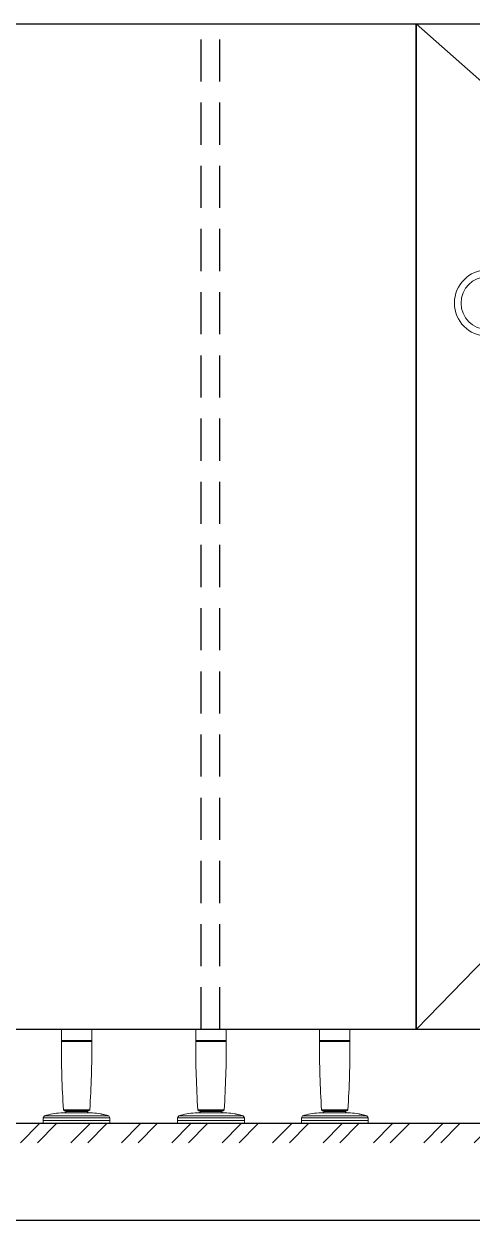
# Model space of a CAD drawing. Extents: x -256 to 8104, y -176 to 5714.
# Drawn here: x 3621 to 3860, y 4124 to 4763 of the extents above; entities that cross this region are included whole.
import ezdxf

# ---------------------------------------------------------------- set-up
doc = ezdxf.new("R2010")
doc.units = 0
doc.header["$LTSCALE"] = 30
doc.linetypes.add('HIDDEN', pattern=[0.375, 0.25, -0.125])
doc.layers.get('0').update_dxf_attribs({"linetype": 'CONTINUOUS'})
for name, color, linetype in [('FIN', 5, 'CONTINUOUS'), ('HAT', 8, 'CONTINUOUS'), ('HID', 9, 'HIDDEN'), ('잠금쇠(회전형)', 4, 'CONTINUOUS'), ('치수', 1, 'CONTINUOUS'), ('판넬', 2, 'CONTINUOUS')]:
    doc.layers.add(name, color=color, linetype=linetype)

# ---------------------------------------------------------------- blocks, each defined once
blk = doc.blocks.new('CRAYON_32', base_point=(118355.5648458949, -6689.852634188661))
at = {"layer": 'HAT'}
h = blk.add_hatch(dxfattribs=at)
h.set_pattern_fill('ANSI32', color=256, scale=2, style=0)
h.set_pattern_definition([(45, (109739.7145769613, -6825.112605127582), (-13.47038418160373, 13.47038418160373), []), (45, (109748.6948369613, -6825.112605127582), (-13.47038418160373, 13.47038418160373), [])])
h.paths.add_polyline_path([(120979.0545948289, -2524.365097432983), (122672.69795384, -2524.365097432983), (122672.69795384, -2514.365097432983), (120979.0545948289, -2514.365097432983)])
blk.add_line((121075.7981493345, -2513.887232045088), (122575.7981493345, -2513.887232045088))
at = {"color": 8}
blk.add_line((120874.380041781, -2565.691370258534), (124222.2047650871, -2565.691370258534), dxfattribs=at)
at = {"layer": 'FIN', "color": 4, "linetype": 'Continuous', "lineweight": 15}
for p, q in [((121996.2795063871, -2464.163257715935), (121996.2795063871, -2464.163257715936)), ((121996.3529105139, -2463.887232045088), (122012.2942398198, -2463.887232045088)), ((122012.497966162, -2469.723721811486), (122012.362850013, -2464.145771004293)), ((122068.0744771904, -2464.163257715935), (122068.0744771904, -2464.163257715936)), ((122068.1478813172, -2463.887232045088), (122084.0892106231, -2463.887232045088)), ((122084.2929369653, -2469.723721811486), (122084.1578208163, -2464.145771004293)), ((122134.1631161699, -2464.163257715935), (122134.1631161699, -2464.163257715936)), ((122134.2365202967, -2463.887232045088), (122150.1778496026, -2463.887232045088)), ((122150.3815759448, -2469.723721811486), (122150.2464597959, -2464.145771004293)), ((121996.438602765, -2470.020239818772), (122012.2164913311, -2470.020239818772)), ((122068.2335735683, -2470.020239818772), (122084.0114621344, -2470.020239818772)), ((122134.3222125478, -2470.020239818772), (122150.1001011139, -2470.020239818772)), ((121987.0706726052, -2509.96077487971), (121986.5120575287, -2511.173072505432)), ((121997.2855054178, -2506.786778973809), (121997.9022885328, -2507.403562088868)), ((122010.7528055632, -2507.403562088868), (121997.9022885328, -2507.403562088868)), ((121998.7784601485, -2507.664337689587), (121998.1898287271, -2508.341480680301)), ((122010.4652653689, -2508.341480680301), (121998.1898287271, -2508.341480680301)), ((121998.7784601485, -2507.403562088868), (121998.7784601485, -2507.664337689587)), ((121998.7784601485, -2507.664337689587), (122009.8766339475, -2507.664337689587)), ((122009.8766339475, -2507.664337689587), (122009.8766339475, -2507.403562088868)), ((122010.4652653689, -2508.341480680301), (122009.8766339475, -2507.664337689587)), ((122010.7528055632, -2507.403562088868), (122011.3695886782, -2506.786778973809)), ((122022.1430365674, -2511.173072505432), (122021.5844214908, -2509.96077487971)), ((122058.8656434085, -2509.96077487971), (122058.307028332, -2511.173072505432)), ((122069.0804762211, -2506.786778973809), (122069.6972593361, -2507.403562088868)), ((122082.5477763665, -2507.403562088868), (122069.6972593361, -2507.403562088868)), ((122070.5734309518, -2507.664337689587), (122069.9847995304, -2508.341480680301)), ((122082.2602361722, -2508.341480680301), (122069.9847995304, -2508.341480680301)), ((122070.5734309518, -2507.403562088868), (122070.5734309518, -2507.664337689587)), ((122070.5734309518, -2507.664337689587), (122081.6716047508, -2507.664337689587)), ((122081.6716047508, -2507.664337689587), (122081.6716047508, -2507.403562088868)), ((122082.2602361722, -2508.341480680301), (122081.6716047508, -2507.664337689587)), ((122082.5477763665, -2507.403562088868), (122083.1645594816, -2506.786778973809)), ((122093.9380073707, -2511.173072505432), (122093.3793922941, -2509.96077487971)), ((122124.954282388, -2509.96077487971), (122124.3956673115, -2511.173072505432)), ((122135.1691152006, -2506.786778973809), (122135.7858983157, -2507.403562088868)), ((122148.636415346, -2507.403562088868), (122135.7858983157, -2507.403562088868)), ((122136.6620699314, -2507.664337689587), (122136.07343851, -2508.341480680301)), ((122148.3488751518, -2508.341480680301), (122136.07343851, -2508.341480680301)), ((122136.6620699314, -2507.403562088868), (122136.6620699314, -2507.664337689587)), ((122136.6620699314, -2507.664337689587), (122147.7602437303, -2507.664337689587)), ((122147.7602437303, -2507.664337689587), (122147.7602437303, -2507.403562088868)), ((122148.3488751518, -2508.341480680301), (122147.7602437303, -2507.664337689587)), ((122148.636415346, -2507.403562088868), (122149.2531984611, -2506.786778973809)), ((122160.0266463502, -2511.173072505432), (122159.4680312737, -2509.96077487971)), ((121986.5120575287, -2511.173072505432), (121986.5120575287, -2512.426946018914)), ((121986.5120575287, -2512.426946018914), (121986.5120575287, -2513.887232045088)), ((121986.5120575287, -2513.887232045088), (122022.1430365674, -2513.887232045088)), ((122022.1430365674, -2512.426946018914), (122022.1430365674, -2511.173072505432)), ((122022.1430365674, -2513.887232045088), (122022.1430365674, -2512.426946018914)), ((122058.307028332, -2511.173072505432), (122058.307028332, -2512.426946018914)), ((122058.307028332, -2512.426946018914), (122058.307028332, -2513.887232045088)), ((122058.307028332, -2513.887232045088), (122093.9380073707, -2513.887232045088)), ((122093.9380073707, -2512.426946018914), (122093.9380073707, -2511.173072505432)), ((122093.9380073707, -2513.887232045088), (122093.9380073707, -2512.426946018914)), ((122124.3956673115, -2511.173072505432), (122124.3956673115, -2512.426946018914)), ((122124.3956673115, -2512.426946018914), (122124.3956673115, -2513.887232045088)), ((122124.3956673115, -2513.887232045088), (122160.0266463502, -2513.887232045088)), ((122160.0266463502, -2512.426946018914), (122160.0266463502, -2511.173072505432)), ((122160.0266463502, -2513.887232045088), (122160.0266463502, -2512.426946018914))]:
    blk.add_line(p, q, dxfattribs=at)
at = {"layer": 'FIN', "linetype": 'Continuous', "lineweight": 15}
for p, q in [((122012.5085301946, -2470.309023905011), (121996.1465639016, -2470.309023905011)), ((121996.1537112539, -2469.724316506849), (122012.5013828421, -2469.724316506849)), ((122084.3035009979, -2470.309023905011), (122067.9415347049, -2470.309023905011)), ((122067.9486820572, -2469.724316506849), (122084.2963536455, -2469.724316506849)), ((122150.3921399774, -2470.309023905011), (122134.0301736845, -2470.309023905011)), ((122134.0373210367, -2469.724316506849), (122150.384992625, -2469.724316506849)), ((121987.0706726052, -2509.96077487971), (122021.5844214908, -2509.96077487971)), ((122012.8556174409, -2508.468753662375), (121995.7994766552, -2508.468753662375)), ((121996.0186179854, -2508.45069910169), (122012.6364761106, -2508.45069910169)), ((121997.2855054187, -2506.786778973809), (122011.3695886782, -2506.786778973809)), ((122058.8656434085, -2509.96077487971), (122093.3793922941, -2509.96077487971)), ((122084.6505882442, -2508.468753662375), (122067.5944474585, -2508.468753662375)), ((122067.8135887887, -2508.45069910169), (122084.4314469139, -2508.45069910169)), ((122069.080476222, -2506.786778973809), (122083.1645594816, -2506.786778973809)), ((122124.954282388, -2509.96077487971), (122159.4680312737, -2509.96077487971)), ((122150.7392272237, -2508.468753662375), (122133.683086438, -2508.468753662375)), ((122133.9022277683, -2508.45069910169), (122150.5200858934, -2508.45069910169)), ((122135.1691152015, -2506.786778973809), (122149.2531984611, -2506.786778973809)), ((122022.1430365674, -2511.173072505432), (121986.5120575287, -2511.173072505432)), ((122022.1430365674, -2512.426946018914), (121986.5120575287, -2512.426946018914)), ((121986.5120575287, -2512.426946018914), (122022.1430365674, -2512.426946018914)), ((121987.9657227419, -2514.004054927178), (121987.9657227419, -2513.887232045088)), ((121987.9740600619, -2514.004054927178), (121987.9657227419, -2514.004054927178)), ((121987.9740600619, -2514.004054927178), (121987.9740600619, -2513.887232045088)), ((121989.2104355641, -2514.004054927178), (121987.9740600619, -2514.004054927178)), ((121989.2104355641, -2514.004054927178), (121989.2104355641, -2513.887232045088)), ((121989.220489391, -2514.004054927178), (121989.2104355641, -2514.004054927178)), ((121989.220489391, -2514.004054927178), (121989.220489391, -2513.887232045088)), ((122006.3719474847, -2514.004054927178), (122006.3719474847, -2513.887232045088)), ((122006.9560618951, -2514.004054927178), (122006.3719474847, -2514.004054927178)), ((122006.9560618951, -2514.004054927178), (122006.9560618951, -2513.887232045088)), ((122007.7668427663, -2514.004054927178), (122007.7668427663, -2513.887232045088)), ((122007.7799209152, -2514.004054927178), (122007.7799209152, -2513.887232045088)), ((122007.7995381386, -2514.004054927178), (122007.7995381386, -2513.887232045088)), ((122007.8632941145, -2514.004054927178), (122007.8632941145, -2513.887232045088)), ((122008.1115745976, -2514.004054927178), (122007.8632941145, -2514.004054927178)), ((122008.1115745976, -2514.004054927178), (122008.1115745976, -2513.887232045088)), ((122008.205982485, -2514.004054927178), (122008.1115745976, -2514.004054927178)), ((122008.205982485, -2514.004054927178), (122008.205982485, -2513.887232045088)), ((122008.283225302, -2514.004054927178), (122008.205982485, -2514.004054927178)), ((122008.283225302, -2514.004054927178), (122008.283225302, -2513.887232045088)), ((122008.317759789, -2514.004054927178), (122008.283225302, -2514.004054927178)), ((122008.317759789, -2514.004054927178), (122008.317759789, -2513.887232045088)), ((122008.336219636, -2514.004054927178), (122008.317759789, -2514.004054927178)), ((122008.3467769319, -2514.004054927178), (122008.3467769319, -2513.887232045088)), ((122008.523331942, -2514.004054927178), (122008.523331942, -2513.887232045088)), ((122008.7425952823, -2514.004054927178), (122008.7425952823, -2513.887232045088)), ((122008.7466822039, -2514.004054927178), (122008.7466822039, -2513.887232045088)), ((122008.8261728277, -2514.004054927178), (122008.7531267568, -2514.004054927178)), ((122008.8261728277, -2514.004054927178), (122008.8261728277, -2513.887232045088)), ((122008.8654072744, -2514.004054927178), (122008.8261728277, -2514.004054927178)), ((122008.8654072744, -2514.004054927178), (122008.8654072744, -2513.887232045088)), ((122008.9502108962, -2514.004054927178), (122008.8654072744, -2514.004054927178)), ((122008.9502108962, -2514.004054927178), (122008.9502108962, -2513.887232045088)), ((122019.2067707363, -2514.004054927178), (122019.2067707363, -2513.887232045088)), ((122019.408092491, -2514.004054927178), (122019.408092491, -2513.887232045088)), ((122019.8502156625, -2514.004054927178), (122019.8502156625, -2513.887232045088)), ((122020.2923388339, -2514.004054927178), (122020.2923388339, -2513.887232045088)), ((122020.4936605886, -2514.004054927178), (122020.4936605886, -2513.887232045088)), ((122093.9380073707, -2511.173072505432), (122058.307028332, -2511.173072505432)), ((122093.9380073707, -2512.426946018914), (122058.307028332, -2512.426946018914)), ((122058.307028332, -2512.426946018914), (122093.9380073707, -2512.426946018914)), ((122059.7606935453, -2514.004054927178), (122059.7606935453, -2513.887232045088)), ((122059.7690308652, -2514.004054927178), (122059.7606935453, -2514.004054927178)), ((122059.7690308652, -2514.004054927178), (122059.7690308652, -2513.887232045088)), ((122061.0054063674, -2514.004054927178), (122059.7690308652, -2514.004054927178)), ((122061.0054063674, -2514.004054927178), (122061.0054063674, -2513.887232045088)), ((122061.0154601943, -2514.004054927178), (122061.0054063674, -2514.004054927178)), ((122061.0154601943, -2514.004054927178), (122061.0154601943, -2513.887232045088)), ((122078.166918288, -2514.004054927178), (122078.166918288, -2513.887232045088)), ((122078.7510326984, -2514.004054927178), (122078.166918288, -2514.004054927178)), ((122078.7510326984, -2514.004054927178), (122078.7510326984, -2513.887232045088)), ((122079.5618135696, -2514.004054927178), (122079.5618135696, -2513.887232045088)), ((122079.5748917185, -2514.004054927178), (122079.5748917185, -2513.887232045088)), ((122079.5945089419, -2514.004054927178), (122079.5945089419, -2513.887232045088)), ((122079.6582649178, -2514.004054927178), (122079.6582649178, -2513.887232045088)), ((122079.9065454009, -2514.004054927178), (122079.6582649178, -2514.004054927178)), ((122079.9065454009, -2514.004054927178), (122079.9065454009, -2513.887232045088)), ((122080.0009532883, -2514.004054927178), (122079.9065454009, -2514.004054927178)), ((122080.0009532883, -2514.004054927178), (122080.0009532883, -2513.887232045088)), ((122080.0781961053, -2514.004054927178), (122080.0009532883, -2514.004054927178)), ((122080.0781961053, -2514.004054927178), (122080.0781961053, -2513.887232045088)), ((122080.1127305923, -2514.004054927178), (122080.0781961053, -2514.004054927178)), ((122080.1127305923, -2514.004054927178), (122080.1127305923, -2513.887232045088)), ((122080.1311904393, -2514.004054927178), (122080.1127305923, -2514.004054927178)), ((122080.1417477352, -2514.004054927178), (122080.1417477352, -2513.887232045088)), ((122080.3183027454, -2514.004054927178), (122080.3183027454, -2513.887232045088)), ((122080.5375660856, -2514.004054927178), (122080.5375660856, -2513.887232045088)), ((122080.5416530072, -2514.004054927178), (122080.5416530072, -2513.887232045088)), ((122080.621143631, -2514.004054927178), (122080.5480975601, -2514.004054927178)), ((122080.621143631, -2514.004054927178), (122080.621143631, -2513.887232045088)), ((122080.6603780777, -2514.004054927178), (122080.621143631, -2514.004054927178)), ((122080.6603780777, -2514.004054927178), (122080.6603780777, -2513.887232045088)), ((122080.7451816995, -2514.004054927178), (122080.6603780777, -2514.004054927178)), ((122080.7451816995, -2514.004054927178), (122080.7451816995, -2513.887232045088)), ((122091.0017415396, -2514.004054927178), (122091.0017415396, -2513.887232045088)), ((122091.2030632943, -2514.004054927178), (122091.2030632943, -2513.887232045088)), ((122091.6451864658, -2514.004054927178), (122091.6451864658, -2513.887232045088)), ((122092.0873096372, -2514.004054927178), (122092.0873096372, -2513.887232045088)), ((122092.2886313919, -2514.004054927178), (122092.2886313919, -2513.887232045088)), ((122160.0266463502, -2511.173072505432), (122124.3956673115, -2511.173072505432)), ((122160.0266463502, -2512.426946018914), (122124.3956673115, -2512.426946018914)), ((122124.3956673115, -2512.426946018914), (122160.0266463502, -2512.426946018914)), ((122125.8493325248, -2514.004054927178), (122125.8493325248, -2513.887232045088)), ((122125.8576698447, -2514.004054927178), (122125.8493325248, -2514.004054927178)), ((122125.8576698447, -2514.004054927178), (122125.8576698447, -2513.887232045088)), ((122127.0940453469, -2514.004054927178), (122125.8576698447, -2514.004054927178)), ((122127.0940453469, -2514.004054927178), (122127.0940453469, -2513.887232045088)), ((122127.1040991739, -2514.004054927178), (122127.0940453469, -2514.004054927178)), ((122127.1040991739, -2514.004054927178), (122127.1040991739, -2513.887232045088)), ((122144.2555572675, -2514.004054927178), (122144.2555572675, -2513.887232045088)), ((122144.839671678, -2514.004054927178), (122144.2555572675, -2514.004054927178)), ((122144.839671678, -2514.004054927178), (122144.839671678, -2513.887232045088)), ((122145.6504525491, -2514.004054927178), (122145.6504525491, -2513.887232045088)), ((122145.6635306981, -2514.004054927178), (122145.6635306981, -2513.887232045088)), ((122145.6831479214, -2514.004054927178), (122145.6831479214, -2513.887232045088)), ((122145.7469038973, -2514.004054927178), (122145.7469038973, -2513.887232045088)), ((122145.9951843805, -2514.004054927178), (122145.7469038973, -2514.004054927178)), ((122145.9951843805, -2514.004054927178), (122145.9951843805, -2513.887232045088)), ((122146.0895922679, -2514.004054927178), (122145.9951843805, -2514.004054927178)), ((122146.0895922679, -2514.004054927178), (122146.0895922679, -2513.887232045088)), ((122146.1668350848, -2514.004054927178), (122146.0895922679, -2514.004054927178)), ((122146.1668350848, -2514.004054927178), (122146.1668350848, -2513.887232045088)), ((122146.2013695718, -2514.004054927178), (122146.1668350848, -2514.004054927178)), ((122146.2013695718, -2514.004054927178), (122146.2013695718, -2513.887232045088)), ((122146.2198294189, -2514.004054927178), (122146.2013695718, -2514.004054927178)), ((122146.2303867147, -2514.004054927178), (122146.2303867147, -2513.887232045088)), ((122146.4069417249, -2514.004054927178), (122146.4069417249, -2513.887232045088)), ((122146.6262050652, -2514.004054927178), (122146.6262050652, -2513.887232045088)), ((122146.6302919867, -2514.004054927178), (122146.6302919867, -2513.887232045088)), ((122146.7097826105, -2514.004054927178), (122146.6367365397, -2514.004054927178)), ((122146.7097826105, -2514.004054927178), (122146.7097826105, -2513.887232045088)), ((122146.7490170572, -2514.004054927178), (122146.7097826105, -2514.004054927178)), ((122146.7490170572, -2514.004054927178), (122146.7490170572, -2513.887232045088)), ((122146.833820679, -2514.004054927178), (122146.7490170572, -2514.004054927178)), ((122146.833820679, -2514.004054927178), (122146.833820679, -2513.887232045088)), ((122157.0903805191, -2514.004054927178), (122157.0903805191, -2513.887232045088)), ((122157.2917022739, -2514.004054927178), (122157.2917022739, -2513.887232045088)), ((122157.7338254453, -2514.004054927178), (122157.7338254453, -2513.887232045088)), ((122158.1759486167, -2514.004054927178), (122158.1759486167, -2513.887232045088)), ((122158.3772703715, -2514.004054927178), (122158.3772703715, -2513.887232045088))]:
    blk.add_line(p, q, dxfattribs=at)
at = {"layer": 'FIN', "color": 4, "linetype": 'Continuous', "lineweight": 15}
for points in [[(121996.3529105139, -2463.887232045088, 0.1240365111786908), (121996.2795761979, -2464.157930649261, -0.0010964770682574), (121996.2791389936, -2464.179855805604), (121996.1564128078, -2469.724375320006)], [(122068.1478813172, -2463.887232045088, 0.1240365111786908), (122068.0745470012, -2464.157930649261, -0.0010964770682574), (122068.0741097969, -2464.179855805604), (122067.9513836111, -2469.724375320006)], [(122134.2365202967, -2463.887232045088, 0.1240365111786908), (122134.1631859807, -2464.157930649261, -0.0010964770682574), (122134.1627487765, -2464.179855805604), (122134.0400225906, -2469.724375320006)]]:
    blk.add_lwpolyline(points, format="xyb", dxfattribs=at)
at = {"layer": 'FIN', "color": 4, "linetype": 'Continuous', "lineweight": 15, "flags": 128}
for points in [[(122012.362850013, -2464.145771004293, 0.1181345338978041), (122012.2942398198, -2463.887232045088, 0.1181345338978041)], [(122084.1578208163, -2464.145771004293, 0.1181345338978041), (122084.0892106231, -2463.887232045088, 0.1181345338978041)], [(122150.2464597959, -2464.145771004293, 0.1181345338978041), (122150.1778496026, -2463.887232045088, 0.1181345338978041)]]:
    blk.add_lwpolyline(points, format="xyb", dxfattribs=at)
at = {"layer": 'FIN', "color": 4, "linetype": 'Continuous', "lineweight": 15}
for centre, radius, start, end in [((121996.438602765, -2470.312297024008), 0.2920572052351236, 90, 179.357866106547), ((122574.8374392562, -2470.593572476337), 578.6842214933279, 179.971822797994, 183.5858737357589), ((121996.4457428692, -2469.728182613537), 0.2920572052351446, 179.2415250782573, 270), ((121458.3844993778, -2471.369495825491), 554.1170555799023, 356.3353556062745, 0.1096530644607332), ((122012.2093512268, -2469.728182613537), 0.2920572052351236, 270, 0.7584749217426687), ((122012.2164913311, -2470.312297024008), 0.292057205235124, 0.6421338934529457, 90), ((122068.2335735683, -2470.312297024008), 0.2920572052351236, 90, 179.357866106547), ((122646.6324100595, -2470.593572476337), 578.6842214933279, 179.971822797994, 183.5858737357589), ((122068.2407136725, -2469.728182613537), 0.2920572052351446, 179.2415250782573, 270), ((121530.1794701812, -2471.369495825491), 554.1170555799023, 356.3353556062748, 0.1096530644607332), ((122084.0043220301, -2469.728182613537), 0.2920572052351236, 270, 0.7584749217426687), ((122084.0114621344, -2470.312297024008), 0.292057205235124, 0.6421338934529457, 90), ((122134.3222125478, -2470.312297024008), 0.2920572052351236, 90, 179.357866106547), ((122712.721049039, -2470.593572476337), 578.6842214933279, 179.971822797994, 183.5858737357591), ((122134.3293526521, -2469.728182613537), 0.2920572052351446, 179.2415250782573, 270), ((121596.2681091607, -2471.369495825491), 554.1170555799023, 356.3353556062745, 0.1096530644607332), ((122150.0929610097, -2469.728182613537), 0.2920572052351236, 270, 0.7584749217426687), ((122150.1001011139, -2470.312297024008), 0.292057205235124, 0.6421338934529457, 90), ((121998.7784601485, -2552.175931651413), 43.80858078526924, 93.8991218763165, 105.5006155804032), ((121996.0331224193, -2508.625332115191), 0.1752343231410802, 94.74789814008484, 116.6788001111717), ((121998.7784601485, -2541.67912824059), 33.34284378699842, 91.01154683960905, 94.7478981359965), ((122009.8766339475, -2541.67912824059), 33.34284378699842, 85.25210186395336, 88.98845316034094), ((122012.6219716767, -2508.625332115191), 0.1752343231410802, 63.32119989946753, 85.25210185991516), ((122009.8766339475, -2552.175931651413), 43.80858078526924, 80.5831283541176, 86.10087812364532), ((122009.8766339475, -2552.175931651413), 43.80858078526923, 74.4993844195573, 78.12698254121594), ((122070.5734309518, -2552.175931651413), 43.80858078526924, 93.8991218763165, 105.5006155804032), ((122067.8280932226, -2508.625332115191), 0.1752343231410802, 94.74789813053998, 116.6788001111717), ((122070.5734309518, -2541.67912824059), 33.34284378699842, 91.01154683960905, 94.7478981359965), ((122081.6716047508, -2541.67912824059), 33.34284378699842, 85.25210186395336, 88.98845316034094), ((122084.41694248, -2508.625332115191), 0.1752343231410802, 63.32119989946753, 85.25210185991516), ((122081.6716047508, -2552.175931651413), 43.80858078526924, 80.5831283541176, 86.10087812364532), ((122081.6716047508, -2552.175931651413), 43.80858078526923, 74.4993844195573, 78.12698254121594), ((122136.6620699314, -2552.175931651413), 43.80858078526924, 93.8991218763165, 105.5006155804032), ((122133.9167322022, -2508.625332115191), 0.1752343231410802, 94.74789814008484, 116.6788001111717), ((122136.6620699314, -2541.67912824059), 33.34284378699842, 91.01154683960905, 94.7478981359965), ((122147.7602437303, -2541.67912824059), 33.34284378699842, 85.25210186400354, 88.98845316034094), ((122150.5055814595, -2508.625332115191), 0.1752343231410802, 63.32119989946753, 85.25210186946003), ((122147.7602437303, -2552.175931651413), 43.80858078526924, 80.5831283541176, 86.10087812364532), ((122147.7602437303, -2552.175931651413), 43.80858078526923, 74.4993844195573, 78.12698254125492)]:
    blk.add_arc(centre, radius, start, end, dxfattribs=at)
for points, knots in [([(122017.0443256383, -2508.957705273937), (122017.0435162136, -2508.9575679671), (122017.0386309851, -2508.956739260861), (122017.0568145619, -2508.959821321847), (122017.0826585584, -2508.964216155324), (122017.0923934063, -2508.96587158952)], [0, 0, 0, 0, 0.1101518921963936, 0.6648143790659731, 1, 1, 1, 1]), ([(122017.0923933962, -2508.965871598383), (122017.1136419969, -2508.969490616654), (122017.1561303898, -2508.976727152942), (122017.2472727134, -2508.99234105969), (122017.3457665871, -2509.00931974475), (122017.433254173, -2509.024488453743), (122017.4769914342, -2509.0321216798), (122017.4932563511, -2509.034960307199)], [0, 0, 0, 0, 0.2159726614481043, 0.4318557920874068, 0.6498983039243137, 0.869804947718593, 0.9999999999999999, 0.9999999999999999, 0.9999999999999999, 0.9999999999999999]), ([(122017.8386855477, -2509.111580876508), (122017.7703485439, -2509.098978966209), (122017.6535862253, -2509.077447026208), (122017.5366954794, -2509.056624263169), (122017.4882169014, -2509.047988353337)], [0, 0, 0, 0, 0.585265902714529, 1, 1, 1, 1]), ([(122017.4882169014, -2509.047988353337), (122017.4882169014, -2509.052166568952), (122017.4882169014, -2509.060590846803), (122017.4882169014, -2509.073713062286), (122017.4882169014, -2509.080327011236)], [0, 0, 0, 0, 0.4959731489804719, 1, 1, 1, 1]), ([(122017.4882169014, -2509.080327011236), (122017.5356597907, -2509.08886453776), (122017.6525509394, -2509.109899539997), (122017.7693136167, -2509.131637092118), (122017.8386855477, -2509.144551972113)], [0, 0, 0, 0, 0.4058723850268369, 1, 1, 1, 1]), ([(122019.2405601328, -2509.40550010679), (122018.994158666, -2509.352414533689), (122018.5279970752, -2509.251983089276), (122018.0595317223, -2509.162928329497), (122017.8386855477, -2509.120945709205)], [0, 0, 0, 0, 0.5285752227382234, 1, 1, 1, 1]), ([(122017.8386855477, -2509.144551972113), (122017.8386855477, -2509.142034872726), (122017.8386855477, -2509.137169041042), (122017.8386855477, -2509.132894411647), (122017.8386855477, -2509.130831052126)], [0, 0, 0, 0, 0.5173009571340634, 1, 1, 1, 1]), ([(122017.8386855477, -2509.130831052126), (122018.0591842857, -2509.172861193776), (122018.5276503154, -2509.262157367357), (122018.9938123736, -2509.362804199893), (122019.2405601328, -2509.416078334825)], [0, 0, 0, 0, 0.4706824487844061, 1, 1, 1, 1]), ([(122019.2405601328, -2509.416078334825), (122019.2405601328, -2509.414091348526), (122019.2405601328, -2509.410340601504), (122019.2405601328, -2509.407048291116), (122019.2405601328, -2509.40550010679)], [0, 0, 0, 0, 0.5297574829664784, 1, 1, 1, 1]), ([(122088.8392964416, -2508.957705273937), (122088.8384870169, -2508.9575679671), (122088.8336017885, -2508.956739260861), (122088.8517853652, -2508.959821321847), (122088.8776293617, -2508.964216155324), (122088.8873642096, -2508.96587158952)], [0, 0, 0, 0, 0.1101518921963936, 0.6648143790659731, 1, 1, 1, 1]), ([(122088.8873641995, -2508.965871598383), (122088.9086128002, -2508.969490616654), (122088.9511011931, -2508.976727152942), (122089.0422435167, -2508.99234105969), (122089.1407373904, -2509.00931974475), (122089.2282249763, -2509.024488453743), (122089.2719622375, -2509.0321216798), (122089.2882271544, -2509.034960307199)], [0, 0, 0, 0, 0.2159726614481043, 0.4318557920874068, 0.6498983039243137, 0.869804947718593, 0.9999999999999999, 0.9999999999999999, 0.9999999999999999, 0.9999999999999999]), ([(122089.633656351, -2509.111580876508), (122089.5653193472, -2509.098978966209), (122089.4485570286, -2509.077447026208), (122089.3316662827, -2509.056624263169), (122089.2831877047, -2509.047988353337)], [0, 0, 0, 0, 0.585265902714529, 1, 1, 1, 1]), ([(122089.2831877047, -2509.047988353337), (122089.2831877047, -2509.052166568952), (122089.2831877047, -2509.060590846803), (122089.2831877047, -2509.073713062286), (122089.2831877047, -2509.080327011236)], [0, 0, 0, 0, 0.4959731489804719, 1, 1, 1, 1]), ([(122089.2831877047, -2509.080327011236), (122089.330630594, -2509.08886453776), (122089.4475217427, -2509.109899539997), (122089.56428442, -2509.131637092118), (122089.633656351, -2509.144551972113)], [0, 0, 0, 0, 0.4058723850268369, 1, 1, 1, 1]), ([(122091.0355309361, -2509.40550010679), (122090.7891294694, -2509.352414533689), (122090.3229678785, -2509.251983089276), (122089.8545025256, -2509.162928329497), (122089.633656351, -2509.120945709205)], [0, 0, 0, 0, 0.5285752227382234, 1, 1, 1, 1]), ([(122089.633656351, -2509.144551972113), (122089.633656351, -2509.142034872726), (122089.633656351, -2509.137169041042), (122089.633656351, -2509.132894411647), (122089.633656351, -2509.130831052126)], [0, 0, 0, 0, 0.5173009571340634, 1, 1, 1, 1]), ([(122089.633656351, -2509.130831052126), (122089.854155089, -2509.172861193776), (122090.3226211187, -2509.262157367357), (122090.7887831769, -2509.362804199893), (122091.0355309361, -2509.416078334825)], [0, 0, 0, 0, 0.4706824487844061, 1, 1, 1, 1]), ([(122091.0355309361, -2509.416078334825), (122091.0355309361, -2509.414091348526), (122091.0355309361, -2509.410340601504), (122091.0355309361, -2509.407048291116), (122091.0355309361, -2509.40550010679)], [0, 0, 0, 0, 0.5297574829664784, 1, 1, 1, 1]), ([(122154.9279354211, -2508.957705273937), (122154.9271259965, -2508.9575679671), (122154.922240768, -2508.956739260861), (122154.9404243447, -2508.959821321847), (122154.9662683412, -2508.964216155324), (122154.9760031891, -2508.96587158952)], [0, 0, 0, 0, 0.1101518921963936, 0.6648143790659731, 1, 1, 1, 1]), ([(122154.976003179, -2508.965871598383), (122154.9972517798, -2508.969490616654), (122155.0397401726, -2508.976727152942), (122155.1308824962, -2508.99234105969), (122155.2293763699, -2509.00931974475), (122155.3168639558, -2509.024488453743), (122155.360601217, -2509.0321216798), (122155.376866134, -2509.034960307199)], [0, 0, 0, 0, 0.2159726614481043, 0.4318557920874068, 0.6498983039243137, 0.869804947718593, 0.9999999999999999, 0.9999999999999999, 0.9999999999999999, 0.9999999999999999]), ([(122155.7222953305, -2509.111580876508), (122155.6539583267, -2509.098978966209), (122155.5371960082, -2509.077447026208), (122155.4203052622, -2509.056624263169), (122155.3718266842, -2509.047988353337)], [0, 0, 0, 0, 0.585265902714529, 1, 1, 1, 1]), ([(122155.3718266842, -2509.047988353337), (122155.3718266842, -2509.052166568952), (122155.3718266842, -2509.060590846803), (122155.3718266842, -2509.073713062286), (122155.3718266842, -2509.080327011236)], [0, 0, 0, 0, 0.4959731489804719, 1, 1, 1, 1]), ([(122155.3718266842, -2509.080327011236), (122155.4192695735, -2509.08886453776), (122155.5361607222, -2509.109899539997), (122155.6529233995, -2509.131637092118), (122155.7222953305, -2509.144551972113)], [0, 0, 0, 0, 0.4058723850268369, 1, 1, 1, 1]), ([(122157.1241699156, -2509.40550010679), (122156.8777684489, -2509.352414533689), (122156.411606858, -2509.251983089276), (122155.9431415051, -2509.162928329497), (122155.7222953305, -2509.120945709205)], [0, 0, 0, 0, 0.5285752227382234, 1, 1, 1, 1]), ([(122155.7222953305, -2509.144551972113), (122155.7222953305, -2509.142034872726), (122155.7222953305, -2509.137169041042), (122155.7222953305, -2509.132894411647), (122155.7222953305, -2509.130831052126)], [0, 0, 0, 0, 0.5173009571340634, 1, 1, 1, 1]), ([(122155.7222953305, -2509.130831052126), (122155.9427940685, -2509.172861193776), (122156.4112600982, -2509.262157367357), (122156.8774221565, -2509.362804199893), (122157.1241699156, -2509.416078334825)], [0, 0, 0, 0, 0.4706824487844061, 1, 1, 1, 1]), ([(122157.1241699156, -2509.416078334825), (122157.1241699156, -2509.414091348526), (122157.1241699156, -2509.410340601504), (122157.1241699156, -2509.407048291116), (122157.1241699156, -2509.40550010679)], [0, 0, 0, 0, 0.5297574829664784, 1, 1, 1, 1])]:
    blk.add_open_spline(points, degree=3, knots=knots, dxfattribs=at)
for points in [[(122017.0930719258, -2508.965987314034), (122017.0554011092, -2508.959585215678)], [(122017.4882169014, -2509.042822480266), (122017.859055007, -2509.112203617133)], [(122017.8386855477, -2509.101540731086), (122017.8625038591, -2509.104568063569)], [(122088.8880427291, -2508.965987314034), (122088.8503719125, -2508.959585215678)], [(122089.2831877047, -2509.042822480266), (122089.6540258103, -2509.112203617133)], [(122089.633656351, -2509.101540731086), (122089.6574746624, -2509.104568063569)], [(122154.9766817086, -2508.965987314034), (122154.9390108921, -2508.959585215678)], [(122155.3718266842, -2509.042822480266), (122155.7426647899, -2509.112203617133)], [(122155.7222953305, -2509.101540731086), (122155.7461136419, -2509.104568063569)]]:
    blk.add_open_spline(points, degree=1, dxfattribs=at)
at = {"layer": 'FIN', "linetype": 'Continuous', "lineweight": 15}
for points, knots in [([(122007.7995381386, -2514.004054927178), (122007.7926655432, -2514.004054927178), (122007.7803482764, -2514.004054927178), (122007.7800519168, -2514.004054927178), (122007.7799209152, -2514.004054927178)], [0, 0, 0, 0, 0.5579643174198415, 1, 1, 1, 1]), ([(122007.8632941145, -2514.004054927178), (122007.8501316981, -2514.004054927178), (122007.826700231, -2514.004054927178), (122007.8078148335, -2514.004054927178), (122007.7995381386, -2514.004054927178)], [0, 0, 0, 0, 0.5617410244361568, 1, 1, 1, 1]), ([(122008.523331942, -2514.004054927178), (122008.4892603558, -2514.004054927178), (122008.4284386031, -2514.004054927178), (122008.3717217237, -2514.004054927178), (122008.3467769319, -2514.004054927178)], [0, 0, 0, 0, 0.5601875118537901, 1, 1, 1, 1]), ([(122008.7425952823, -2514.004054927178), (122008.7013092029, -2514.004054927178), (122008.6275785145, -2514.004054927178), (122008.5551871793, -2514.004054927178), (122008.523331942, -2514.004054927178)], [0, 0, 0, 0, 0.5599578719942985, 1, 1, 1, 1]), ([(122019.408092491, -2514.004054927178), (122019.3426488188, -2514.004054927178), (122019.2254825031, -2514.004054927178), (122019.2125012592, -2514.004054927178), (122019.2067707363, -2514.004054927178)], [0, 0, 0, 0, 0.5585536411281651, 1, 1, 1, 1]), ([(122019.5768006119, -2514.004054927178), (122019.5148453451, -2514.004054927178), (122019.4039159696, -2514.004054927178), (122019.3309431669, -2514.004054927178), (122019.2987264708, -2514.004054927178)], [0, 0, 0, 0, 0.558510912901248, 1, 1, 1, 1]), ([(122019.8502156625, -2514.004054927178), (122019.7606744665, -2514.004054927178), (122019.6007391708, -2514.004054927178), (122019.4669698635, -2514.004054927178), (122019.408092491, -2514.004054927178)], [0, 0, 0, 0, 0.5598588826277925, 1, 1, 1, 1]), ([(122020.2923388339, -2514.004054927178), (122020.216040218, -2514.004054927178), (122020.0795433787, -2514.004054927178), (122019.9204010597, -2514.004054927178), (122019.8502156625, -2514.004054927178)], [0, 0, 0, 0, 0.5589771620554458, 1, 1, 1, 1]), ([(122020.4936605886, -2514.004054927178), (122020.4834537545, -2514.004054927178), (122020.4651977245, -2514.004054927178), (122020.3452323189, -2514.004054927178), (122020.2923388339, -2514.004054927178)], [0, 0, 0, 0, 0.5590938509998475, 1, 1, 1, 1]), ([(122079.5945089419, -2514.004054927178), (122079.5876363465, -2514.004054927178), (122079.5753190797, -2514.004054927178), (122079.5750227201, -2514.004054927178), (122079.5748917185, -2514.004054927178)], [0, 0, 0, 0, 0.5579643174198415, 1, 1, 1, 1]), ([(122079.6582649178, -2514.004054927178), (122079.6451025015, -2514.004054927178), (122079.6216710343, -2514.004054927178), (122079.6027856368, -2514.004054927178), (122079.5945089419, -2514.004054927178)], [0, 0, 0, 0, 0.5617410244361568, 1, 1, 1, 1]), ([(122080.3183027454, -2514.004054927178), (122080.2842311591, -2514.004054927178), (122080.2234094064, -2514.004054927178), (122080.166692527, -2514.004054927178), (122080.1417477352, -2514.004054927178)], [0, 0, 0, 0, 0.5601875118537901, 1, 1, 1, 1]), ([(122080.5375660856, -2514.004054927178), (122080.4962800062, -2514.004054927178), (122080.4225493178, -2514.004054927178), (122080.3501579826, -2514.004054927178), (122080.3183027454, -2514.004054927178)], [0, 0, 0, 0, 0.5599578719942985, 1, 1, 1, 1]), ([(122091.2030632943, -2514.004054927178), (122091.1376196221, -2514.004054927178), (122091.0204533064, -2514.004054927178), (122091.0074720625, -2514.004054927178), (122091.0017415396, -2514.004054927178)], [0, 0, 0, 0, 0.5585536411281651, 1, 1, 1, 1]), ([(122091.3717714152, -2514.004054927178), (122091.3098161485, -2514.004054927178), (122091.198886773, -2514.004054927178), (122091.1259139702, -2514.004054927178), (122091.0936972741, -2514.004054927178)], [0, 0, 0, 0, 0.558510912901248, 1, 1, 1, 1]), ([(122091.6451864658, -2514.004054927178), (122091.5556452698, -2514.004054927178), (122091.3957099742, -2514.004054927178), (122091.2619406668, -2514.004054927178), (122091.2030632943, -2514.004054927178)], [0, 0, 0, 0, 0.5598588826277925, 1, 1, 1, 1]), ([(122092.0873096372, -2514.004054927178), (122092.0110110213, -2514.004054927178), (122091.8745141821, -2514.004054927178), (122091.715371863, -2514.004054927178), (122091.6451864658, -2514.004054927178)], [0, 0, 0, 0, 0.5589771620554458, 1, 1, 1, 1]), ([(122092.2886313919, -2514.004054927178), (122092.2784245578, -2514.004054927178), (122092.2601685278, -2514.004054927178), (122092.1402031222, -2514.004054927178), (122092.0873096372, -2514.004054927178)], [0, 0, 0, 0, 0.5590938509998475, 1, 1, 1, 1]), ([(122145.6831479214, -2514.004054927178), (122145.676275326, -2514.004054927178), (122145.6639580593, -2514.004054927178), (122145.6636616996, -2514.004054927178), (122145.6635306981, -2514.004054927178)], [0, 0, 0, 0, 0.5579643174198415, 1, 1, 1, 1]), ([(122145.7469038973, -2514.004054927178), (122145.733741481, -2514.004054927178), (122145.7103100138, -2514.004054927178), (122145.6914246164, -2514.004054927178), (122145.6831479214, -2514.004054927178)], [0, 0, 0, 0, 0.5617410244361568, 1, 1, 1, 1]), ([(122146.4069417249, -2514.004054927178), (122146.3728701386, -2514.004054927178), (122146.3120483859, -2514.004054927178), (122146.2553315065, -2514.004054927178), (122146.2303867147, -2514.004054927178)], [0, 0, 0, 0, 0.5601875118537901, 1, 1, 1, 1]), ([(122146.6262050652, -2514.004054927178), (122146.5849189857, -2514.004054927178), (122146.5111882973, -2514.004054927178), (122146.4387969621, -2514.004054927178), (122146.4069417249, -2514.004054927178)], [0, 0, 0, 0, 0.5599578719942985, 1, 1, 1, 1]), ([(122157.2917022739, -2514.004054927178), (122157.2262586016, -2514.004054927178), (122157.1090922859, -2514.004054927178), (122157.096111042, -2514.004054927178), (122157.0903805191, -2514.004054927178)], [0, 0, 0, 0, 0.5585536411281651, 1, 1, 1, 1]), ([(122157.4604103947, -2514.004054927178), (122157.398455128, -2514.004054927178), (122157.2875257525, -2514.004054927178), (122157.2145529497, -2514.004054927178), (122157.1823362537, -2514.004054927178)], [0, 0, 0, 0, 0.558510912901248, 1, 1, 1, 1]), ([(122157.7338254453, -2514.004054927178), (122157.6442842494, -2514.004054927178), (122157.4843489537, -2514.004054927178), (122157.3505796463, -2514.004054927178), (122157.2917022739, -2514.004054927178)], [0, 0, 0, 0, 0.5598588826277925, 1, 1, 1, 1]), ([(122158.1759486167, -2514.004054927178), (122158.0996500009, -2514.004054927178), (122157.9631531616, -2514.004054927178), (122157.8040108425, -2514.004054927178), (122157.7338254453, -2514.004054927178)], [0, 0, 0, 0, 0.5589771620554458, 1, 1, 1, 1]), ([(122158.3772703715, -2514.004054927178), (122158.3670635374, -2514.004054927178), (122158.3488075074, -2514.004054927178), (122158.2288421017, -2514.004054927178), (122158.1759486167, -2514.004054927178)], [0, 0, 0, 0, 0.5590938509998475, 1, 1, 1, 1])]:
    blk.add_open_spline(points, degree=3, knots=knots, dxfattribs=at)
for points in [[(122007.8496352718, -2514.004054927178), (122007.8271248589, -2514.004054927178)], [(122079.6446060751, -2514.004054927178), (122079.6220956622, -2514.004054927178)], [(122145.7332450546, -2514.004054927178), (122145.7107346418, -2514.004054927178)]]:
    blk.add_open_spline(points, degree=1, dxfattribs=at)
at = {"layer": 'HID', "ltscale": 3}
for p, q in [((122070.7981493345, -2463.887232045087), (122070.7981493345, -1926.887232045001)), ((122080.7981493345, -2463.887232045087), (122080.7981493345, -1926.887232045001))]:
    blk.add_line(p, q, dxfattribs=at)
at = {"layer": '잠금쇠(회전형)', "linetype": 'Continuous', "lineweight": 15}
for radius in [17.63999999999999, 14.09083329606219]:
    blk.add_circle((122223.8041458651, -2075.940754585579), radius, dxfattribs=at)
at = {"layer": '치수'}
for q in [(122185.7981493345, -1926.887232044999), (122185.7981493345, -2463.887232045088)]:
    blk.add_line((122465.7981493345, -2174.880147772663), q, dxfattribs=at)
at = {"layer": '판넬'}
blk.add_line((122185.7981493345, -1926.887232044999), (122185.7981493345, -2463.887232045088), dxfattribs=at)
at = {"layer": '판넬', "color": 3}
blk.add_line((122185.7981493342, -2463.887232045088), (121965.7981493342, -2463.887232045088), dxfattribs=at)
at = {"layer": '판넬', "color": 4}
blk.add_line((122185.7981493345, -2463.887232045088), (122085.7981493345, -2463.887232045088), dxfattribs=at)
at = {"layer": '판넬'}
for points in [[(121965.7981493345, -1926.887232044999), (122185.7981493342, -1926.887232044999), (122185.7981493342, -2463.88723204545), (121965.7981493345, -2463.88723204545)], [(122185.7981493342, -1926.887232044999), (122465.7981493342, -1926.887232044999), (122465.7981493342, -2463.887232045088), (122185.7981493342, -2463.887232045088)]]:
    blk.add_lwpolyline(points, close=True, dxfattribs=at)

msp = doc.modelspace()

# ---------------------------------------------------------------- block references
msp.add_blockref('CRAYON_32', (0, 0))

doc.saveas('drawing.dxf')
